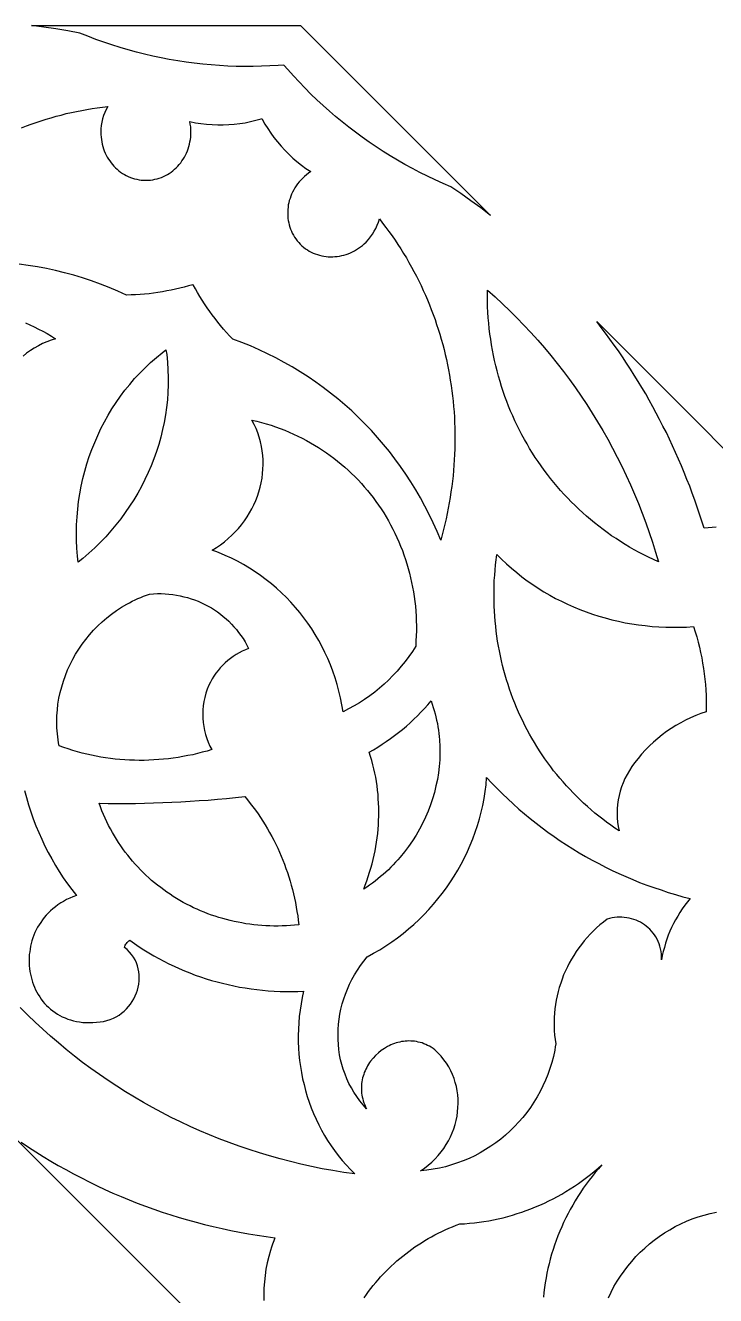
# Model space of a CAD drawing. Extents: x 1908 to 2928, y -299 to 721.
# Drawn here: x 2565.1 to 2621, y 518.6 to 621.4 of the extents above; entities that cross this region are included whole.
import ezdxf

# ---------------------------------------------------------------- set-up
doc = ezdxf.new("R2010")
doc.units = 0
doc.layers.add('BITMAP_LAYER', color=18, linetype='CONTINUOUS')

msp = doc.modelspace()

# ---------------------------------------------------------------- linework, layer by layer
at = {"layer": 'BITMAP_LAYER'}
for points in [[(2594.42, 614.38), (2602.76, 606.04), (2601.98, 606.65), (2601.18, 607.23), (2600.37, 607.81), (2599.55, 608.36), (2598.92, 608.63), (2598.29, 608.92), (2597.66, 609.21), (2597.05, 609.52), (2596.44, 609.84), (2595.83, 610.17), (2595.24, 610.51), (2594.65, 610.86), (2594.07, 611.22), (2593.5, 611.59), (2592.93, 611.97), (2592.38, 612.37), (2591.83, 612.77), (2591.29, 613.18), (2590.76, 613.61), (2590.23, 614.04), (2589.72, 614.48), (2589.21, 614.94), (2588.71, 615.4), (2588.22, 615.87), (2587.74, 616.36), (2587.27, 616.85), (2586.81, 617.35), (2586.36, 617.86), (2586.05, 618.21), (2585.59, 618.18), (2584.91, 618.14), (2584.23, 618.11), (2583.55, 618.09), (2582.87, 618.09), (2582.19, 618.1), (2581.51, 618.13), (2580.83, 618.17), (2580.15, 618.22), (2579.47, 618.28), (2578.79, 618.36), (2578.12, 618.45), (2577.45, 618.55), (2576.77, 618.67), (2576.1, 618.8), (2575.44, 618.94), (2574.77, 619.09), (2574.11, 619.26), (2573.45, 619.44), (2572.79, 619.63), (2572.13, 619.84), (2571.48, 620.06), (2570.83, 620.29), (2570.18, 620.54), (2569.54, 620.79), (2568.57, 620.98), (2567.59, 621.15), (2566.61, 621.29), (2565.63, 621.42), (2587.38, 621.42)], [(2603.13, 599.46), (2603.73, 598.9), (2604.32, 598.33), (2604.9, 597.75), (2605.47, 597.16), (2606.03, 596.56), (2606.58, 595.95), (2607.12, 595.33), (2607.64, 594.7), (2608.16, 594.06), (2608.66, 593.42), (2609.15, 592.76), (2609.63, 592.1), (2610.1, 591.42), (2610.55, 590.74), (2610.99, 590.05), (2611.42, 589.35), (2611.84, 588.65), (2612.25, 587.94), (2612.64, 587.21), (2613.02, 586.49), (2613.39, 585.75), (2613.75, 585.01), (2614.09, 584.25), (2614.42, 583.5), (2614.73, 582.73), (2615.04, 581.96), (2615.33, 581.18), (2615.61, 580.4), (2615.87, 579.61), (2616.12, 578.81), (2616.36, 578.01), (2615.95, 578.2), (2615.56, 578.38), (2615.17, 578.58), (2614.78, 578.78), (2614.4, 578.99), (2614.02, 579.21), (2613.65, 579.43), (2613.28, 579.66), (2612.92, 579.89), (2612.56, 580.13), (2612.21, 580.38), (2611.87, 580.63), (2611.53, 580.89), (2611.19, 581.16), (2610.86, 581.43), (2610.54, 581.7), (2610.22, 581.98), (2609.91, 582.27), (2609.6, 582.56), (2609.3, 582.86), (2609.01, 583.16), (2608.72, 583.47), (2608.43, 583.79), (2608.16, 584.11), (2607.88, 584.43), (2607.62, 584.76), (2607.36, 585.09), (2607.1, 585.43), (2606.86, 585.77), (2606.62, 586.12), (2606.38, 586.47), (2606.15, 586.82), (2605.93, 587.18), (2605.72, 587.55), (2605.51, 587.92), (2605.3, 588.29), (2605.11, 588.66), (2604.92, 589.04), (2604.74, 589.43), (2604.56, 589.82), (2604.39, 590.21), (2604.23, 590.6), (2604.08, 591), (2603.93, 591.4), (2603.79, 591.81), (2603.65, 592.21), (2603.53, 592.62), (2603.41, 593.04), (2603.29, 593.46), (2603.19, 593.88), (2603.09, 594.3), (2603, 594.72), (2602.92, 595.15), (2602.84, 595.58), (2602.78, 596.02), (2602.71, 596.45), (2602.66, 596.89), (2602.62, 597.33), (2602.58, 597.77), (2602.55, 598.22), (2602.53, 598.66), (2602.52, 599.11), (2602.51, 599.56), (2602.51, 600.01)], [(2576.56, 594.78), (2576.62, 594.17), (2576.66, 593.55), (2576.68, 592.94), (2576.68, 592.33), (2576.66, 591.72), (2576.61, 591.11), (2576.55, 590.51), (2576.46, 589.9), (2576.35, 589.3), (2576.23, 588.71), (2576.08, 588.11), (2575.92, 587.52), (2575.73, 586.94), (2575.52, 586.36), (2575.3, 585.79), (2575.06, 585.23), (2574.79, 584.67), (2574.51, 584.12), (2574.21, 583.57), (2573.9, 583.04), (2573.56, 582.52), (2573.21, 582), (2572.84, 581.5), (2572.45, 581), (2572.04, 580.52), (2571.62, 580.05), (2571.18, 579.59), (2570.73, 579.14), (2570.26, 578.71), (2569.77, 578.29), (2569.39, 577.98), (2569.33, 578.47), (2569.29, 579.11), (2569.26, 579.75), (2569.25, 580.39), (2569.27, 581.02), (2569.3, 581.65), (2569.36, 582.28), (2569.43, 582.91), (2569.53, 583.52), (2569.64, 584.14), (2569.78, 584.75), (2569.93, 585.35), (2570.1, 585.94), (2570.29, 586.53), (2570.5, 587.11), (2570.73, 587.68), (2570.98, 588.25), (2571.24, 588.8), (2571.52, 589.34), (2571.82, 589.88), (2572.13, 590.4), (2572.47, 590.91), (2572.82, 591.41), (2573.18, 591.9), (2573.57, 592.37), (2573.96, 592.84), (2574.38, 593.28), (2574.81, 593.72), (2575.26, 594.14), (2575.72, 594.54), (2576.19, 594.93), (2576.5, 595.16)], [(2583.85, 589.39), (2584.24, 589.29), (2584.62, 589.18), (2585, 589.06), (2585.37, 588.94), (2585.74, 588.8), (2586.11, 588.66), (2586.47, 588.51), (2586.82, 588.35), (2587.17, 588.19), (2587.52, 588.02), (2587.86, 587.84), (2588.19, 587.65), (2588.52, 587.46), (2588.85, 587.26), (2589.17, 587.05), (2589.48, 586.84), (2589.79, 586.62), (2590.09, 586.39), (2590.39, 586.16), (2590.68, 585.92), (2590.97, 585.68), (2591.25, 585.43), (2591.52, 585.17), (2591.79, 584.91), (2592.05, 584.64), (2592.31, 584.36), (2592.55, 584.08), (2592.8, 583.8), (2593.03, 583.51), (2593.26, 583.21), (2593.49, 582.91), (2593.7, 582.6), (2593.91, 582.29), (2594.12, 581.98), (2594.31, 581.66), (2594.5, 581.33), (2594.68, 581), (2594.86, 580.67), (2595.03, 580.33), (2595.19, 579.99), (2595.34, 579.64), (2595.49, 579.29), (2595.63, 578.93), (2595.76, 578.58), (2595.88, 578.21), (2596, 577.85), (2596.1, 577.48), (2596.2, 577.11), (2596.3, 576.73), (2596.38, 576.35), (2596.46, 575.97), (2596.52, 575.59), (2596.58, 575.2), (2596.63, 574.81), (2596.68, 574.42), (2596.71, 574.02), (2596.74, 573.63), (2596.75, 573.23), (2596.76, 572.83), (2596.76, 572.42), (2596.75, 572.02), (2596.73, 571.61), (2596.71, 571.2), (2596.44, 570.77), (2596.15, 570.36), (2595.85, 569.95), (2595.54, 569.56), (2595.21, 569.18), (2594.87, 568.81), (2594.52, 568.45), (2594.15, 568.11), (2593.78, 567.78), (2593.39, 567.46), (2592.99, 567.16), (2592.57, 566.88), (2592.15, 566.6), (2591.72, 566.35), (2591.28, 566.11), (2590.83, 565.88), (2590.74, 566.45), (2590.63, 567), (2590.5, 567.55), (2590.35, 568.1), (2590.19, 568.63), (2590, 569.16), (2589.81, 569.68), (2589.59, 570.19), (2589.36, 570.69), (2589.12, 571.18), (2588.86, 571.66), (2588.58, 572.13), (2588.29, 572.6), (2587.98, 573.05), (2587.66, 573.49), (2587.33, 573.91), (2586.98, 574.33), (2586.61, 574.74), (2586.24, 575.13), (2585.85, 575.51), (2585.44, 575.88), (2585.03, 576.23), (2584.6, 576.57), (2584.16, 576.9), (2583.71, 577.21), (2583.25, 577.51), (2582.77, 577.79), (2582.29, 578.06), (2581.79, 578.31), (2581.28, 578.54), (2580.76, 578.76), (2580.24, 578.97), (2580.58, 579.18), (2580.92, 579.4), (2581.24, 579.64), (2581.54, 579.9), (2581.83, 580.16), (2582.11, 580.44), (2582.37, 580.72), (2582.62, 581.02), (2582.85, 581.33), (2583.06, 581.65), (2583.26, 581.97), (2583.45, 582.3), (2583.61, 582.64), (2583.77, 582.99), (2583.9, 583.34), (2584.02, 583.69), (2584.12, 584.05), (2584.2, 584.41), (2584.27, 584.78), (2584.32, 585.15), (2584.35, 585.52), (2584.36, 585.89), (2584.36, 586.26), (2584.34, 586.63), (2584.29, 587), (2584.23, 587.36), (2584.15, 587.73), (2584.05, 588.09), (2583.93, 588.45), (2583.8, 588.8), (2583.64, 589.14), (2583.46, 589.48)], [(2603.65, 578.22), (2604.05, 577.85), (2604.46, 577.49), (2604.88, 577.14), (2605.3, 576.81), (2605.74, 576.49), (2606.18, 576.18), (2606.63, 575.88), (2607.09, 575.59), (2607.56, 575.32), (2608.03, 575.06), (2608.51, 574.82), (2609, 574.58), (2609.49, 574.36), (2609.99, 574.16), (2610.5, 573.97), (2611.01, 573.79), (2611.53, 573.62), (2612.05, 573.47), (2612.58, 573.33), (2613.11, 573.2), (2613.65, 573.09), (2614.19, 573), (2614.73, 572.91), (2615.28, 572.85), (2615.83, 572.79), (2616.38, 572.75), (2616.94, 572.73), (2617.5, 572.72), (2618.06, 572.72), (2618.63, 572.74), (2619.19, 572.77), (2619.33, 572.36), (2619.45, 571.94), (2619.56, 571.52), (2619.67, 571.1), (2619.76, 570.68), (2619.85, 570.25), (2619.93, 569.82), (2620, 569.39), (2620.06, 568.96), (2620.11, 568.52), (2620.15, 568.09), (2620.18, 567.65), (2620.2, 567.21), (2620.22, 566.77), (2620.22, 566.33), (2620.22, 565.89), (2619.79, 565.74), (2619.37, 565.58), (2618.95, 565.4), (2618.55, 565.21), (2618.15, 565), (2617.76, 564.78), (2617.38, 564.53), (2617, 564.28), (2616.64, 564.01), (2616.29, 563.73), (2615.95, 563.43), (2615.62, 563.12), (2615.3, 562.8), (2614.99, 562.46), (2614.7, 562.11), (2614.42, 561.75), (2614.2, 561.44), (2614, 561.13), (2613.81, 560.81), (2613.64, 560.48), (2613.5, 560.14), (2613.37, 559.8), (2613.26, 559.45), (2613.17, 559.1), (2613.1, 558.75), (2613.04, 558.39), (2613.01, 558.03), (2613, 557.67), (2613.01, 557.31), (2613.04, 556.95), (2613.09, 556.6), (2613.16, 556.24), (2612.82, 556.47), (2612.49, 556.71), (2612.16, 556.94), (2611.84, 557.19), (2611.52, 557.44), (2611.21, 557.69), (2610.9, 557.95), (2610.6, 558.21), (2610.3, 558.48), (2610.01, 558.76), (2609.72, 559.04), (2609.44, 559.32), (2609.17, 559.61), (2608.9, 559.9), (2608.63, 560.2), (2608.37, 560.5), (2608.12, 560.8), (2607.87, 561.11), (2607.63, 561.43), (2607.4, 561.75), (2607.17, 562.07), (2606.94, 562.39), (2606.73, 562.72), (2606.51, 563.06), (2606.31, 563.4), (2606.11, 563.74), (2605.91, 564.08), (2605.72, 564.43), (2605.54, 564.78), (2605.37, 565.14), (2605.2, 565.49), (2605.03, 565.85), (2604.87, 566.22), (2604.72, 566.59), (2604.58, 566.96), (2604.44, 567.33), (2604.31, 567.7), (2604.18, 568.08), (2604.06, 568.46), (2603.95, 568.85), (2603.84, 569.23), (2603.74, 569.62), (2603.65, 570.01), (2603.56, 570.41), (2603.48, 570.8), (2603.41, 571.2), (2603.34, 571.6), (2603.28, 572), (2603.23, 572.4), (2603.18, 572.8), (2603.14, 573.21), (2603.11, 573.62), (2603.08, 574.03), (2603.06, 574.44), (2603.05, 574.85), (2603.05, 575.26), (2603.05, 575.68), (2603.06, 576.09), (2603.07, 576.51), (2603.1, 576.93), (2603.13, 577.35), (2603.16, 577.76), (2603.21, 578.18), (2603.26, 578.61)], [(2576.12, 575.44), (2576.43, 575.43), (2576.74, 575.4), (2577.05, 575.37), (2577.36, 575.32), (2577.66, 575.26), (2577.95, 575.19), (2578.25, 575.12), (2578.54, 575.03), (2578.82, 574.93), (2579.1, 574.82), (2579.37, 574.7), (2579.64, 574.57), (2579.91, 574.43), (2580.17, 574.28), (2580.42, 574.12), (2580.67, 573.96), (2580.91, 573.78), (2581.14, 573.59), (2581.37, 573.4), (2581.59, 573.2), (2581.8, 572.98), (2582, 572.76), (2582.2, 572.54), (2582.38, 572.3), (2582.56, 572.05), (2582.74, 571.8), (2582.9, 571.54), (2583.05, 571.27), (2583.19, 571), (2582.93, 570.9), (2582.67, 570.78), (2582.42, 570.65), (2582.18, 570.51), (2581.94, 570.36), (2581.72, 570.2), (2581.5, 570.02), (2581.29, 569.84), (2581.09, 569.65), (2580.89, 569.44), (2580.71, 569.23), (2580.54, 569.01), (2580.38, 568.77), (2580.23, 568.54), (2580.09, 568.29), (2579.97, 568.04), (2579.84, 567.71), (2579.73, 567.38), (2579.64, 567.04), (2579.57, 566.71), (2579.52, 566.37), (2579.49, 566.03), (2579.48, 565.69), (2579.48, 565.36), (2579.51, 565.02), (2579.55, 564.69), (2579.62, 564.37), (2579.7, 564.04), (2579.8, 563.73), (2579.92, 563.42), (2580.06, 563.11), (2580.21, 562.82), (2579.83, 562.7), (2579.44, 562.6), (2579.05, 562.5), (2578.66, 562.41), (2578.27, 562.33), (2577.87, 562.26), (2577.48, 562.19), (2577.09, 562.13), (2576.69, 562.08), (2576.3, 562.04), (2575.91, 562.01), (2575.51, 561.98), (2575.12, 561.96), (2574.73, 561.95), (2574.34, 561.95), (2573.95, 561.96), (2573.55, 561.97), (2573.16, 561.99), (2572.77, 562.02), (2572.39, 562.06), (2572, 562.1), (2571.61, 562.16), (2571.23, 562.22), (2570.85, 562.29), (2570.47, 562.37), (2570.09, 562.45), (2569.71, 562.54), (2569.34, 562.64), (2568.96, 562.75), (2568.59, 562.87), (2568.22, 562.99), (2567.86, 563.12), (2567.81, 563.37), (2567.77, 563.61), (2567.74, 563.85), (2567.71, 564.1), (2567.69, 564.34), (2567.68, 564.58), (2567.66, 565.07), (2567.67, 565.55), (2567.71, 566.03), (2567.76, 566.51), (2567.84, 566.98), (2567.94, 567.45), (2568.06, 567.91), (2568.2, 568.37), (2568.36, 568.82), (2568.54, 569.27), (2568.74, 569.7), (2568.96, 570.13), (2569.19, 570.55), (2569.45, 570.96), (2569.72, 571.35), (2570.01, 571.74), (2570.32, 572.12), (2570.64, 572.48), (2570.98, 572.83), (2571.34, 573.16), (2571.71, 573.48), (2572.09, 573.78), (2572.49, 574.07), (2572.91, 574.34), (2573.33, 574.59), (2573.55, 574.71), (2573.77, 574.83), (2574, 574.94), (2574.23, 575.04), (2574.46, 575.14), (2574.69, 575.24), (2574.93, 575.33), (2575.17, 575.41), (2575.49, 575.43), (2575.81, 575.44)], [(2598.05, 566.5), (2598.13, 566.24), (2598.21, 565.98), (2598.28, 565.72), (2598.34, 565.46), (2598.4, 565.19), (2598.46, 564.93), (2598.5, 564.66), (2598.54, 564.4), (2598.58, 564.13), (2598.61, 563.87), (2598.63, 563.6), (2598.66, 563.07), (2598.66, 562.53), (2598.65, 562), (2598.61, 561.46), (2598.54, 560.93), (2598.46, 560.41), (2598.35, 559.88), (2598.22, 559.36), (2598.07, 558.85), (2597.9, 558.34), (2597.71, 557.83), (2597.5, 557.34), (2597.26, 556.85), (2597.01, 556.37), (2596.74, 555.9), (2596.45, 555.43), (2596.13, 554.98), (2595.8, 554.54), (2595.45, 554.12), (2595.27, 553.91), (2595.08, 553.7), (2594.89, 553.5), (2594.7, 553.3), (2594.5, 553.1), (2594.29, 552.91), (2594.08, 552.72), (2593.87, 552.54), (2593.65, 552.36), (2593.43, 552.18), (2593.2, 552.01), (2592.97, 551.84), (2592.74, 551.68), (2592.5, 551.52), (2592.63, 551.86), (2592.76, 552.2), (2592.87, 552.54), (2592.98, 552.89), (2593.09, 553.23), (2593.18, 553.58), (2593.27, 553.93), (2593.35, 554.28), (2593.42, 554.63), (2593.48, 554.98), (2593.54, 555.33), (2593.59, 555.68), (2593.63, 556.03), (2593.67, 556.38), (2593.69, 556.74), (2593.71, 557.09), (2593.72, 557.44), (2593.72, 557.79), (2593.72, 558.14), (2593.7, 558.49), (2593.68, 558.84), (2593.66, 559.19), (2593.62, 559.54), (2593.58, 559.89), (2593.53, 560.23), (2593.47, 560.58), (2593.4, 560.92), (2593.33, 561.26), (2593.24, 561.6), (2593.15, 561.94), (2593.06, 562.27), (2592.95, 562.61), (2593.3, 562.81), (2593.65, 563.03), (2593.99, 563.25), (2594.33, 563.47), (2594.67, 563.71), (2594.99, 563.95), (2595.32, 564.2), (2595.63, 564.46), (2595.95, 564.72), (2596.25, 565), (2596.55, 565.27), (2596.85, 565.56), (2597.13, 565.85), (2597.42, 566.15), (2597.69, 566.45), (2597.96, 566.76)], [(2602.87, 560.11), (2603.29, 559.67), (2603.72, 559.25), (2604.16, 558.83), (2604.6, 558.42), (2605.05, 558.01), (2605.51, 557.62), (2605.98, 557.24), (2606.45, 556.86), (2606.93, 556.49), (2607.41, 556.14), (2607.91, 555.79), (2608.4, 555.45), (2608.91, 555.11), (2609.42, 554.79), (2609.94, 554.48), (2610.46, 554.18), (2610.99, 553.88), (2611.52, 553.6), (2612.06, 553.32), (2612.6, 553.05), (2613.15, 552.8), (2613.71, 552.55), (2614.27, 552.31), (2614.83, 552.08), (2615.4, 551.86), (2615.98, 551.66), (2616.56, 551.46), (2617.14, 551.27), (2617.73, 551.09), (2618.32, 550.92), (2618.92, 550.77), (2618.7, 550.49), (2618.48, 550.22), (2618.28, 549.93), (2618.09, 549.64), (2617.91, 549.35), (2617.74, 549.05), (2617.57, 548.74), (2617.42, 548.43), (2617.28, 548.12), (2617.15, 547.8), (2617.03, 547.47), (2616.92, 547.15), (2616.83, 546.82), (2616.74, 546.49), (2616.66, 546.15), (2616.6, 545.81), (2616.6, 546.05), (2616.59, 546.27), (2616.56, 546.49), (2616.52, 546.71), (2616.47, 546.91), (2616.4, 547.11), (2616.33, 547.3), (2616.24, 547.48), (2616.14, 547.66), (2616.04, 547.83), (2615.92, 547.98), (2615.8, 548.14), (2615.66, 548.28), (2615.52, 548.41), (2615.37, 548.53), (2615.22, 548.65), (2615.06, 548.75), (2614.89, 548.85), (2614.72, 548.94), (2614.54, 549.01), (2614.36, 549.08), (2614.17, 549.14), (2613.98, 549.18), (2613.79, 549.22), (2613.59, 549.24), (2613.39, 549.26), (2613.2, 549.26), (2613, 549.25), (2612.8, 549.23), (2612.6, 549.2), (2612.4, 549.16), (2612.2, 549.1), (2611.91, 548.87), (2611.62, 548.64), (2611.35, 548.4), (2611.08, 548.14), (2610.83, 547.88), (2610.58, 547.61), (2610.35, 547.34), (2610.12, 547.06), (2609.9, 546.77), (2609.7, 546.47), (2609.5, 546.17), (2609.32, 545.86), (2609.14, 545.55), (2608.98, 545.23), (2608.83, 544.91), (2608.68, 544.59), (2608.55, 544.25), (2608.44, 543.92), (2608.33, 543.58), (2608.23, 543.24), (2608.15, 542.9), (2608.08, 542.55), (2608.02, 542.2), (2607.97, 541.85), (2607.93, 541.5), (2607.91, 541.14), (2607.9, 540.79), (2607.9, 540.43), (2607.92, 540.08), (2607.95, 539.72), (2607.99, 539.37), (2608.04, 539.01), (2608, 538.76), (2607.96, 538.5), (2607.85, 538), (2607.72, 537.5), (2607.57, 537.01), (2607.4, 536.53), (2607.21, 536.06), (2607, 535.6), (2606.78, 535.15), (2606.53, 534.71), (2606.27, 534.28), (2605.99, 533.86), (2605.69, 533.46), (2605.37, 533.06), (2605.05, 532.69), (2604.7, 532.32), (2604.34, 531.97), (2603.97, 531.63), (2603.59, 531.31), (2603.19, 531.01), (2602.78, 530.72), (2602.36, 530.45), (2601.92, 530.2), (2601.48, 529.96), (2601.03, 529.74), (2600.56, 529.55), (2600.09, 529.37), (2599.61, 529.21), (2599.12, 529.07), (2598.63, 528.95), (2598.12, 528.86), (2597.62, 528.78), (2597.36, 528.75), (2597.1, 528.73), (2597.42, 528.95), (2597.73, 529.19), (2598.01, 529.44), (2598.28, 529.7), (2598.53, 529.97), (2598.77, 530.26), (2598.98, 530.55), (2599.18, 530.86), (2599.36, 531.17), (2599.52, 531.49), (2599.67, 531.81), (2599.79, 532.14), (2599.9, 532.48), (2599.98, 532.82), (2600.05, 533.16), (2600.1, 533.5), (2600.13, 533.85), (2600.15, 534.19), (2600.14, 534.53), (2600.11, 534.88), (2600.07, 535.22), (2600, 535.55), (2599.91, 535.88), (2599.81, 536.21), (2599.69, 536.53), (2599.54, 536.84), (2599.38, 537.15), (2599.19, 537.45), (2598.99, 537.73), (2598.76, 538.01), (2598.52, 538.27), (2598.25, 538.53), (2598.11, 538.63), (2597.96, 538.73), (2597.82, 538.81), (2597.67, 538.89), (2597.52, 538.96), (2597.37, 539.02), (2597.22, 539.08), (2597.07, 539.12), (2596.92, 539.16), (2596.77, 539.19), (2596.62, 539.22), (2596.47, 539.23), (2596.32, 539.24), (2596.16, 539.25), (2596.01, 539.24), (2595.86, 539.23), (2595.71, 539.21), (2595.57, 539.19), (2595.42, 539.16), (2595.27, 539.13), (2595.13, 539.08), (2594.98, 539.04), (2594.84, 538.98), (2594.7, 538.92), (2594.57, 538.86), (2594.43, 538.79), (2594.17, 538.64), (2593.92, 538.47), (2593.69, 538.28), (2593.46, 538.07), (2593.26, 537.85), (2593.06, 537.61), (2592.98, 537.49), (2592.89, 537.36), (2592.81, 537.23), (2592.74, 537.1), (2592.67, 536.96), (2592.61, 536.83), (2592.55, 536.69), (2592.5, 536.54), (2592.45, 536.4), (2592.41, 536.25), (2592.38, 536.1), (2592.35, 535.95), (2592.33, 535.8), (2592.31, 535.65), (2592.31, 535.5), (2592.31, 535.34), (2592.31, 535.18), (2592.33, 535.03), (2592.35, 534.87), (2592.38, 534.71), (2592.42, 534.55), (2592.46, 534.39), (2592.51, 534.23), (2592.58, 534.08), (2592.65, 533.92), (2592.73, 533.76), (2592.45, 534.08), (2592.18, 534.4), (2591.94, 534.74), (2591.71, 535.09), (2591.5, 535.44), (2591.31, 535.81), (2591.14, 536.18), (2590.99, 536.56), (2590.85, 536.95), (2590.73, 537.34), (2590.63, 537.73), (2590.55, 538.13), (2590.49, 538.54), (2590.45, 538.95), (2590.42, 539.36), (2590.42, 539.77), (2590.43, 540.18), (2590.46, 540.59), (2590.51, 541.01), (2590.57, 541.42), (2590.66, 541.83), (2590.76, 542.24), (2590.88, 542.64), (2591.02, 543.04), (2591.18, 543.44), (2591.35, 543.83), (2591.55, 544.22), (2591.76, 544.6), (2591.99, 544.98), (2592.24, 545.35), (2592.5, 545.71), (2592.79, 546.06), (2593.3, 546.34), (2593.8, 546.63), (2594.29, 546.94), (2594.77, 547.26), (2595.24, 547.59), (2595.69, 547.94), (2596.13, 548.31), (2596.56, 548.68), (2596.98, 549.07), (2597.38, 549.47), (2597.77, 549.89), (2598.15, 550.31), (2598.51, 550.74), (2598.86, 551.19), (2599.2, 551.64), (2599.52, 552.11), (2599.83, 552.58), (2600.12, 553.07), (2600.39, 553.56), (2600.65, 554.06), (2600.89, 554.57), (2601.12, 555.08), (2601.33, 555.6), (2601.53, 556.13), (2601.7, 556.67), (2601.87, 557.21), (2602.01, 557.75), (2602.13, 558.31), (2602.24, 558.86), (2602.33, 559.42), (2602.4, 559.98), (2602.45, 560.55)], [(2583.1, 558.75), (2583.32, 558.47), (2583.54, 558.19), (2583.75, 557.91), (2583.95, 557.62), (2584.15, 557.32), (2584.34, 557.02), (2584.53, 556.72), (2584.71, 556.42), (2584.89, 556.11), (2585.06, 555.8), (2585.22, 555.49), (2585.38, 555.17), (2585.54, 554.85), (2585.68, 554.52), (2585.82, 554.2), (2585.96, 553.87), (2586.09, 553.54), (2586.21, 553.2), (2586.33, 552.87), (2586.44, 552.53), (2586.54, 552.18), (2586.64, 551.84), (2586.74, 551.49), (2586.82, 551.14), (2586.9, 550.79), (2586.98, 550.44), (2587.04, 550.08), (2587.1, 549.73), (2587.16, 549.37), (2587.21, 549.01), (2587.25, 548.65), (2586.91, 548.61), (2586.57, 548.58), (2586.24, 548.56), (2585.9, 548.55), (2585.57, 548.54), (2585.24, 548.54), (2584.91, 548.55), (2584.58, 548.57), (2584.25, 548.59), (2583.93, 548.61), (2583.61, 548.65), (2583.28, 548.69), (2582.96, 548.73), (2582.65, 548.79), (2582.33, 548.85), (2582.02, 548.91), (2581.7, 548.98), (2581.4, 549.06), (2581.09, 549.15), (2580.78, 549.24), (2580.48, 549.33), (2580.18, 549.43), (2579.89, 549.54), (2579.59, 549.66), (2579.3, 549.78), (2579.02, 549.9), (2578.73, 550.03), (2578.45, 550.17), (2578.17, 550.31), (2577.9, 550.46), (2577.62, 550.62), (2577.36, 550.77), (2577.09, 550.94), (2576.83, 551.11), (2576.57, 551.29), (2576.32, 551.47), (2576.07, 551.65), (2575.82, 551.84), (2575.58, 552.04), (2575.34, 552.24), (2575.11, 552.45), (2574.88, 552.66), (2574.66, 552.88), (2574.44, 553.1), (2574.22, 553.33), (2574.01, 553.56), (2573.8, 553.79), (2573.6, 554.03), (2573.4, 554.28), (2573.21, 554.53), (2573.02, 554.78), (2572.84, 555.04), (2572.66, 555.31), (2572.49, 555.57), (2572.33, 555.85), (2572.17, 556.12), (2572.01, 556.4), (2571.86, 556.69), (2571.72, 556.98), (2571.58, 557.27), (2571.44, 557.57), (2571.32, 557.87), (2571.2, 558.18), (2571.08, 558.49), (2571.82, 558.47), (2572.55, 558.47), (2573.29, 558.47), (2574.02, 558.47), (2574.76, 558.48), (2575.5, 558.5), (2576.24, 558.53), (2576.97, 558.56), (2577.71, 558.59), (2578.45, 558.64), (2579.19, 558.69), (2579.92, 558.74), (2580.66, 558.8), (2581.4, 558.87), (2582.13, 558.95), (2582.87, 559.03)]]:
    msp.add_lwpolyline(points, close=True, dxfattribs=at)
for points in [[(2564.8, 613.14), (2565.2, 613.29), (2565.59, 613.43), (2565.99, 613.57), (2566.39, 613.71), (2566.8, 613.83), (2567.2, 613.95), (2567.61, 614.07), (2568.02, 614.17), (2568.43, 614.28), (2568.85, 614.37), (2569.26, 614.46), (2569.68, 614.54), (2570.1, 614.62), (2570.52, 614.69), (2570.94, 614.75), (2571.37, 614.81), (2571.79, 614.86), (2571.66, 614.62), (2571.55, 614.38), (2571.45, 614.13), (2571.37, 613.87), (2571.31, 613.6), (2571.26, 613.33), (2571.24, 613.06), (2571.23, 612.78), (2571.23, 612.58), (2571.25, 612.38), (2571.27, 612.19), (2571.3, 612), (2571.34, 611.81), (2571.39, 611.62), (2571.45, 611.44), (2571.51, 611.27), (2571.59, 611.09), (2571.67, 610.93), (2571.75, 610.76), (2571.85, 610.6), (2571.95, 610.45), (2572.06, 610.31), (2572.17, 610.16), (2572.29, 610.03), (2572.42, 609.9), (2572.55, 609.78), (2572.69, 609.66), (2572.83, 609.55), (2572.98, 609.45), (2573.14, 609.36), (2573.29, 609.27), (2573.45, 609.19), (2573.62, 609.12), (2573.79, 609.06), (2573.96, 609.01), (2574.14, 608.97), (2574.32, 608.93), (2574.5, 608.91), (2574.69, 608.89), (2574.87, 608.89), (2575.06, 608.89), (2575.25, 608.91), (2575.43, 608.93), (2575.61, 608.97), (2575.78, 609.01), (2575.96, 609.06), (2576.13, 609.12), (2576.29, 609.19), (2576.45, 609.27), (2576.61, 609.36), (2576.76, 609.45), (2576.91, 609.55), (2577.05, 609.66), (2577.19, 609.78), (2577.32, 609.9), (2577.45, 610.03), (2577.57, 610.16), (2577.69, 610.31), (2577.79, 610.45), (2577.9, 610.6), (2577.99, 610.76), (2578.08, 610.93), (2578.16, 611.09), (2578.23, 611.27), (2578.3, 611.44), (2578.35, 611.62), (2578.4, 611.81), (2578.44, 612), (2578.48, 612.19), (2578.5, 612.38), (2578.51, 612.58), (2578.52, 612.78), (2578.51, 613), (2578.5, 613.22), (2578.47, 613.43), (2578.43, 613.64), (2578.88, 613.55), (2579.33, 613.48), (2579.78, 613.43), (2580.24, 613.39), (2580.69, 613.38), (2581.14, 613.38), (2581.58, 613.4), (2582.03, 613.43), (2582.47, 613.48), (2582.91, 613.55), (2583.35, 613.64), (2583.78, 613.74), (2584.21, 613.86), (2584.26, 613.88), (2584.28, 613.83), (2584.5, 613.44), (2584.73, 613.07), (2584.98, 612.7), (2585.24, 612.34), (2585.52, 611.99), (2585.81, 611.65), (2586.11, 611.32), (2586.43, 611), (2586.76, 610.69), (2587.1, 610.4), (2587.46, 610.11), (2587.83, 609.84), (2588.21, 609.59), (2588.03, 609.47), (2587.86, 609.34), (2587.7, 609.2), (2587.54, 609.04), (2587.4, 608.9), (2587.27, 608.75), (2587.15, 608.6), (2587.04, 608.44), (2586.93, 608.28), (2586.84, 608.11), (2586.75, 607.94), (2586.67, 607.77), (2586.6, 607.6), (2586.54, 607.42), (2586.48, 607.24), (2586.44, 607.07), (2586.4, 606.89), (2586.38, 606.71), (2586.36, 606.52), (2586.35, 606.34), (2586.35, 606.16), (2586.35, 605.98), (2586.37, 605.8), (2586.39, 605.63), (2586.43, 605.45), (2586.47, 605.28), (2586.52, 605.1), (2586.58, 604.93), (2586.65, 604.77), (2586.72, 604.6), (2586.81, 604.45), (2586.9, 604.29), (2587, 604.14), (2587.12, 603.99), (2587.24, 603.85), (2587.36, 603.71), (2587.5, 603.59), (2587.64, 603.47), (2587.79, 603.35), (2587.94, 603.25), (2588.1, 603.16), (2588.25, 603.07), (2588.42, 603), (2588.58, 602.93), (2588.75, 602.87), (2588.93, 602.82), (2589.1, 602.78), (2589.28, 602.74), (2589.45, 602.72), (2589.63, 602.7), (2589.81, 602.7), (2589.99, 602.7), (2590.17, 602.71), (2590.36, 602.73), (2590.54, 602.75), (2590.72, 602.79), (2590.89, 602.83), (2591.07, 602.89), (2591.25, 602.95), (2591.42, 603.02), (2591.59, 603.1), (2591.76, 603.19), (2591.93, 603.28), (2592.09, 603.39), (2592.25, 603.5), (2592.4, 603.62), (2592.55, 603.75), (2592.69, 603.89), (2592.88, 604.09), (2593.06, 604.3), (2593.22, 604.53), (2593.36, 604.76), (2593.49, 605), (2593.6, 605.25), (2593.69, 605.5), (2593.77, 605.76), (2594.03, 605.42), (2594.29, 605.08), (2594.54, 604.74), (2594.79, 604.39), (2595.04, 604.04), (2595.27, 603.69), (2595.5, 603.33), (2595.73, 602.97), (2595.95, 602.61), (2596.16, 602.24), (2596.37, 601.87), (2596.57, 601.5), (2596.77, 601.13), (2596.96, 600.75), (2597.14, 600.37), (2597.32, 599.98), (2597.49, 599.6), (2597.66, 599.21), (2597.82, 598.82), (2597.97, 598.43), (2598.12, 598.03), (2598.27, 597.63), (2598.4, 597.23), (2598.53, 596.83), (2598.66, 596.43), (2598.78, 596.02), (2598.89, 595.61), (2599, 595.2), (2599.1, 594.79), (2599.19, 594.38), (2599.28, 593.96), (2599.37, 593.55), (2599.44, 593.13), (2599.51, 592.71), (2599.58, 592.29), (2599.64, 591.86), (2599.69, 591.44), (2599.73, 591.01), (2599.77, 590.59), (2599.81, 590.16), (2599.84, 589.73), (2599.86, 589.3), (2599.87, 588.87), (2599.88, 588.44), (2599.88, 588.01), (2599.88, 587.58), (2599.87, 587.15), (2599.85, 586.71), (2599.83, 586.28), (2599.8, 585.84), (2599.77, 585.41), (2599.73, 584.98), (2599.68, 584.54), (2599.62, 584.1), (2599.56, 583.67), (2599.5, 583.23), (2599.42, 582.8), (2599.34, 582.36), (2599.26, 581.93), (2599.16, 581.49), (2599.07, 581.06), (2598.96, 580.63), (2598.85, 580.19), (2598.73, 579.76), (2598.44, 580.47), (2598.12, 581.17), (2597.8, 581.85), (2597.45, 582.53), (2597.09, 583.19), (2596.71, 583.85), (2596.31, 584.49), (2595.9, 585.12), (2595.48, 585.74), (2595.03, 586.34), (2594.58, 586.94), (2594.11, 587.52), (2593.62, 588.08), (2593.12, 588.64), (2592.6, 589.18), (2592.07, 589.7), (2591.53, 590.22), (2590.97, 590.71), (2590.4, 591.2), (2589.82, 591.67), (2589.22, 592.12), (2588.62, 592.56), (2588, 592.98), (2587.36, 593.39), (2586.72, 593.78), (2586.07, 594.15), (2585.4, 594.51), (2584.72, 594.85), (2584.03, 595.17), (2583.34, 595.48), (2582.63, 595.77), (2581.91, 596.04), (2581.65, 596.31), (2581.4, 596.58), (2581.16, 596.85), (2580.92, 597.13), (2580.69, 597.41), (2580.47, 597.7), (2580.25, 597.99), (2580.04, 598.28), (2579.83, 598.58), (2579.63, 598.88), (2579.43, 599.18), (2579.24, 599.49), (2579.06, 599.8), (2578.88, 600.11), (2578.71, 600.43), (2578.7, 600.45), (2578.67, 600.44), (2578.32, 600.34), (2577.97, 600.25), (2577.63, 600.16), (2577.27, 600.07), (2576.92, 600), (2576.57, 599.93), (2576.21, 599.86), (2575.85, 599.81), (2575.49, 599.76), (2575.13, 599.71), (2574.77, 599.68), (2574.41, 599.65), (2574.04, 599.63), (2573.67, 599.61), (2573.3, 599.6), (2572.6, 599.92), (2571.9, 600.22), (2571.19, 600.49), (2570.47, 600.75), (2569.75, 600.99), (2569.03, 601.21), (2568.3, 601.41), (2567.57, 601.59), (2566.83, 601.74), (2566.1, 601.88), (2565.36, 602), (2564.62, 602.11)], [(2565.12, 597.35), (2565.48, 597.2), (2565.83, 597.03), (2566.18, 596.85), (2566.54, 596.67), (2566.88, 596.48), (2567.23, 596.28), (2567.57, 596.07), (2567.21, 595.95), (2566.85, 595.82), (2566.5, 595.67), (2566.17, 595.5), (2565.84, 595.31), (2565.53, 595.11), (2565.22, 594.9), (2564.93, 594.67)], [(2621.03, 580.81), (2620.7, 580.79), (2620.37, 580.77), (2620.04, 580.74), (2619.86, 581.31), (2619.68, 581.88), (2619.49, 582.44), (2619.29, 583.01), (2619.09, 583.57), (2618.88, 584.13), (2618.66, 584.68), (2618.44, 585.23), (2618.21, 585.78), (2617.98, 586.32), (2617.74, 586.87), (2617.5, 587.41), (2617.24, 587.94), (2616.99, 588.47), (2616.72, 589), (2616.45, 589.53), (2616.18, 590.05), (2615.9, 590.57), (2615.61, 591.09), (2615.32, 591.6), (2615.02, 592.11), (2614.71, 592.61), (2614.4, 593.11), (2614.09, 593.61), (2613.77, 594.1), (2613.44, 594.59), (2613.11, 595.08), (2612.77, 595.56), (2612.42, 596.04), (2612.07, 596.51), (2611.72, 596.98), (2611.36, 597.45), (2630.03, 578.77)], [(2565.06, 559.52), (2565.21, 558.94), (2565.38, 558.36), (2565.56, 557.78), (2565.76, 557.22), (2565.97, 556.66), (2566.2, 556.1), (2566.44, 555.56), (2566.7, 555.02), (2566.97, 554.49), (2567.25, 553.97), (2567.55, 553.45), (2567.86, 552.95), (2568.19, 552.45), (2568.53, 551.96), (2568.88, 551.49), (2569.25, 551.02), (2568.97, 550.91), (2568.71, 550.8), (2568.45, 550.68), (2568.21, 550.54), (2567.98, 550.41), (2567.76, 550.26), (2567.55, 550.1), (2567.35, 549.94), (2567.16, 549.77), (2566.98, 549.6), (2566.81, 549.42), (2566.65, 549.23), (2566.5, 549.04), (2566.36, 548.84), (2566.23, 548.64), (2566.11, 548.44), (2566, 548.23), (2565.9, 548.01), (2565.81, 547.8), (2565.73, 547.58), (2565.65, 547.36), (2565.59, 547.14), (2565.54, 546.91), (2565.5, 546.68), (2565.47, 546.46), (2565.44, 546.23), (2565.43, 546), (2565.42, 545.77), (2565.43, 545.55), (2565.44, 545.32), (2565.46, 545.1), (2565.49, 544.87), (2565.53, 544.65), (2565.58, 544.43), (2565.64, 544.22), (2565.7, 544), (2565.78, 543.79), (2565.86, 543.59), (2565.95, 543.39), (2566.05, 543.19), (2566.16, 543), (2566.28, 542.81), (2566.41, 542.63), (2566.54, 542.45), (2566.68, 542.28), (2566.83, 542.12), (2566.99, 541.97), (2567.16, 541.82), (2567.33, 541.68), (2567.52, 541.55), (2567.71, 541.42), (2567.91, 541.31), (2568.11, 541.2), (2568.33, 541.11), (2568.55, 541.02), (2568.78, 540.95), (2569.01, 540.88), (2569.26, 540.83), (2569.51, 540.79), (2569.77, 540.75), (2570.03, 540.74), (2570.31, 540.73), (2570.59, 540.74), (2570.88, 540.76), (2571.17, 540.78), (2571.45, 540.83), (2571.72, 540.89), (2571.99, 540.98), (2572.24, 541.08), (2572.47, 541.2), (2572.7, 541.34), (2572.91, 541.49), (2573.11, 541.66), (2573.3, 541.84), (2573.47, 542.03), (2573.63, 542.23), (2573.77, 542.44), (2573.9, 542.66), (2574.01, 542.89), (2574.11, 543.13), (2574.19, 543.36), (2574.25, 543.61), (2574.3, 543.85), (2574.33, 544.1), (2574.34, 544.35), (2574.33, 544.6), (2574.31, 544.85), (2574.26, 545.09), (2574.19, 545.33), (2574.11, 545.57), (2574, 545.8), (2573.87, 546.02), (2573.72, 546.24), (2573.55, 546.44), (2573.36, 546.64), (2573.25, 546.73), (2573.14, 546.82), (2573.17, 546.91), (2573.21, 546.99), (2573.26, 547.07), (2573.31, 547.14), (2573.36, 547.21), (2573.43, 547.28), (2573.5, 547.34), (2573.57, 547.39), (2573.95, 547.12), (2574.33, 546.86), (2574.72, 546.61), (2575.12, 546.37), (2575.51, 546.14), (2575.92, 545.91), (2576.33, 545.69), (2576.74, 545.49), (2577.16, 545.29), (2577.58, 545.1), (2578, 544.92), (2578.43, 544.75), (2578.87, 544.58), (2579.3, 544.43), (2579.74, 544.28), (2580.19, 544.15), (2580.63, 544.02), (2581.08, 543.91), (2581.54, 543.8), (2581.99, 543.7), (2582.45, 543.61), (2582.91, 543.53), (2583.38, 543.46), (2583.84, 543.4), (2584.31, 543.35), (2584.78, 543.31), (2585.25, 543.28), (2585.73, 543.26), (2586.2, 543.25), (2586.68, 543.24), (2587.16, 543.25), (2587.64, 543.27), (2587.53, 542.76), (2587.43, 542.24), (2587.36, 541.73), (2587.29, 541.22), (2587.25, 540.7), (2587.22, 540.19), (2587.21, 539.68), (2587.21, 539.18), (2587.23, 538.67), (2587.26, 538.17), (2587.31, 537.67), (2587.38, 537.17), (2587.46, 536.68), (2587.56, 536.19), (2587.67, 535.71), (2587.79, 535.23), (2587.93, 534.75), (2588.09, 534.29), (2588.26, 533.82), (2588.44, 533.37), (2588.64, 532.91), (2588.86, 532.47), (2589.09, 532.03), (2589.33, 531.6), (2589.58, 531.18), (2589.86, 530.77), (2590.14, 530.37), (2590.44, 529.97), (2590.75, 529.58), (2591.08, 529.21), (2591.42, 528.84), (2591.77, 528.48), (2590.89, 528.61), (2590.01, 528.75), (2589.14, 528.91), (2588.28, 529.09), (2587.42, 529.28), (2586.57, 529.48), (2585.73, 529.7), (2584.89, 529.94), (2584.06, 530.19), (2583.24, 530.45), (2582.42, 530.73), (2581.61, 531.02), (2580.81, 531.33), (2580.01, 531.64), (2579.23, 531.98), (2578.45, 532.33), (2577.67, 532.69), (2576.91, 533.06), (2576.16, 533.45), (2575.41, 533.85), (2574.67, 534.26), (2573.94, 534.69), (2573.22, 535.13), (2572.51, 535.58), (2571.81, 536.04), (2571.11, 536.52), (2570.43, 537.01), (2569.75, 537.51), (2569.09, 538.02), (2568.43, 538.55), (2567.79, 539.08), (2567.15, 539.63), (2566.53, 540.19), (2565.91, 540.76), (2565.31, 541.34), (2564.71, 541.94)], [(2614.02, 481.65), (2564.21, 531.46)], [(2564.79, 531.06), (2565.37, 530.66), (2565.97, 530.28), (2566.57, 529.9), (2567.17, 529.53), (2567.78, 529.18), (2568.4, 528.83), (2569.02, 528.49), (2569.65, 528.16), (2570.28, 527.84), (2570.92, 527.53), (2571.56, 527.23), (2572.21, 526.94), (2572.86, 526.66), (2573.52, 526.39), (2574.18, 526.13), (2574.85, 525.88), (2575.52, 525.63), (2576.2, 525.4), (2576.88, 525.18), (2577.56, 524.97), (2578.25, 524.77), (2578.94, 524.58), (2579.63, 524.39), (2580.33, 524.22), (2581.04, 524.06), (2581.74, 523.91), (2582.45, 523.77), (2583.17, 523.64), (2583.88, 523.52), (2584.6, 523.42), (2585.32, 523.32), (2585.22, 523.07), (2585.13, 522.81), (2585.04, 522.56), (2584.96, 522.3), (2584.82, 521.79), (2584.69, 521.28), (2584.59, 520.77), (2584.52, 520.26), (2584.46, 519.75), (2584.43, 519.24), (2584.42, 518.73), (2584.43, 518.23)], [(2592.54, 518.47), (2592.72, 518.72), (2592.9, 518.97), (2593.08, 519.21), (2593.27, 519.45), (2593.47, 519.69), (2593.67, 519.92), (2593.87, 520.15), (2594.08, 520.37), (2594.29, 520.6), (2594.51, 520.81), (2594.73, 521.03), (2594.96, 521.24), (2595.19, 521.44), (2595.42, 521.64), (2595.66, 521.84), (2595.9, 522.03), (2596.15, 522.22), (2596.4, 522.4), (2596.65, 522.58), (2596.91, 522.75), (2597.17, 522.92), (2597.44, 523.09), (2597.71, 523.25), (2597.98, 523.4), (2598.25, 523.55), (2598.53, 523.69), (2598.82, 523.83), (2599.1, 523.96), (2599.39, 524.09), (2599.68, 524.21), (2599.98, 524.33), (2600.28, 524.44), (2600.67, 524.46), (2601.06, 524.49), (2601.46, 524.53), (2601.85, 524.58), (2602.23, 524.63), (2602.62, 524.7), (2603.01, 524.77), (2603.39, 524.85), (2603.78, 524.94), (2604.16, 525.04), (2604.54, 525.15), (2604.91, 525.27), (2605.29, 525.39), (2605.66, 525.52), (2606.03, 525.66), (2606.39, 525.81), (2606.76, 525.96), (2607.12, 526.13), (2607.48, 526.3), (2607.83, 526.48), (2608.18, 526.67), (2608.53, 526.86), (2608.87, 527.06), (2609.21, 527.27), (2609.55, 527.49), (2609.88, 527.71), (2610.21, 527.95), (2610.53, 528.19), (2610.85, 528.43), (2611.16, 528.69), (2611.47, 528.95), (2611.77, 529.22), (2611.51, 528.91), (2611.24, 528.6), (2610.99, 528.29), (2610.74, 527.97), (2610.5, 527.65), (2610.27, 527.32), (2610.05, 526.99), (2609.83, 526.66), (2609.62, 526.32), (2609.42, 525.97), (2609.22, 525.62), (2609.04, 525.27), (2608.86, 524.92), (2608.68, 524.56), (2608.52, 524.2), (2608.36, 523.84), (2608.22, 523.47), (2608.08, 523.1), (2607.95, 522.73), (2607.82, 522.36), (2607.71, 521.98), (2607.6, 521.6), (2607.5, 521.22), (2607.41, 520.84), (2607.33, 520.45), (2607.26, 520.07), (2607.19, 519.68), (2607.13, 519.29), (2607.09, 518.9), (2607.05, 518.51)], [(2612.3, 518.47), (2612.52, 518.92), (2612.75, 519.37), (2613.01, 519.8), (2613.28, 520.22), (2613.57, 520.63), (2613.87, 521.03), (2614.19, 521.41), (2614.53, 521.79), (2614.88, 522.15), (2615.24, 522.49), (2615.62, 522.82), (2616.01, 523.13), (2616.42, 523.43), (2616.84, 523.71), (2617.26, 523.97), (2617.7, 524.22), (2618.16, 524.45), (2618.62, 524.66), (2619.09, 524.85), (2619.57, 525.02), (2620.06, 525.16), (2620.55, 525.29), (2621.06, 525.4)]]:
    msp.add_lwpolyline(points, dxfattribs=at)

doc.saveas('drawing.dxf')
